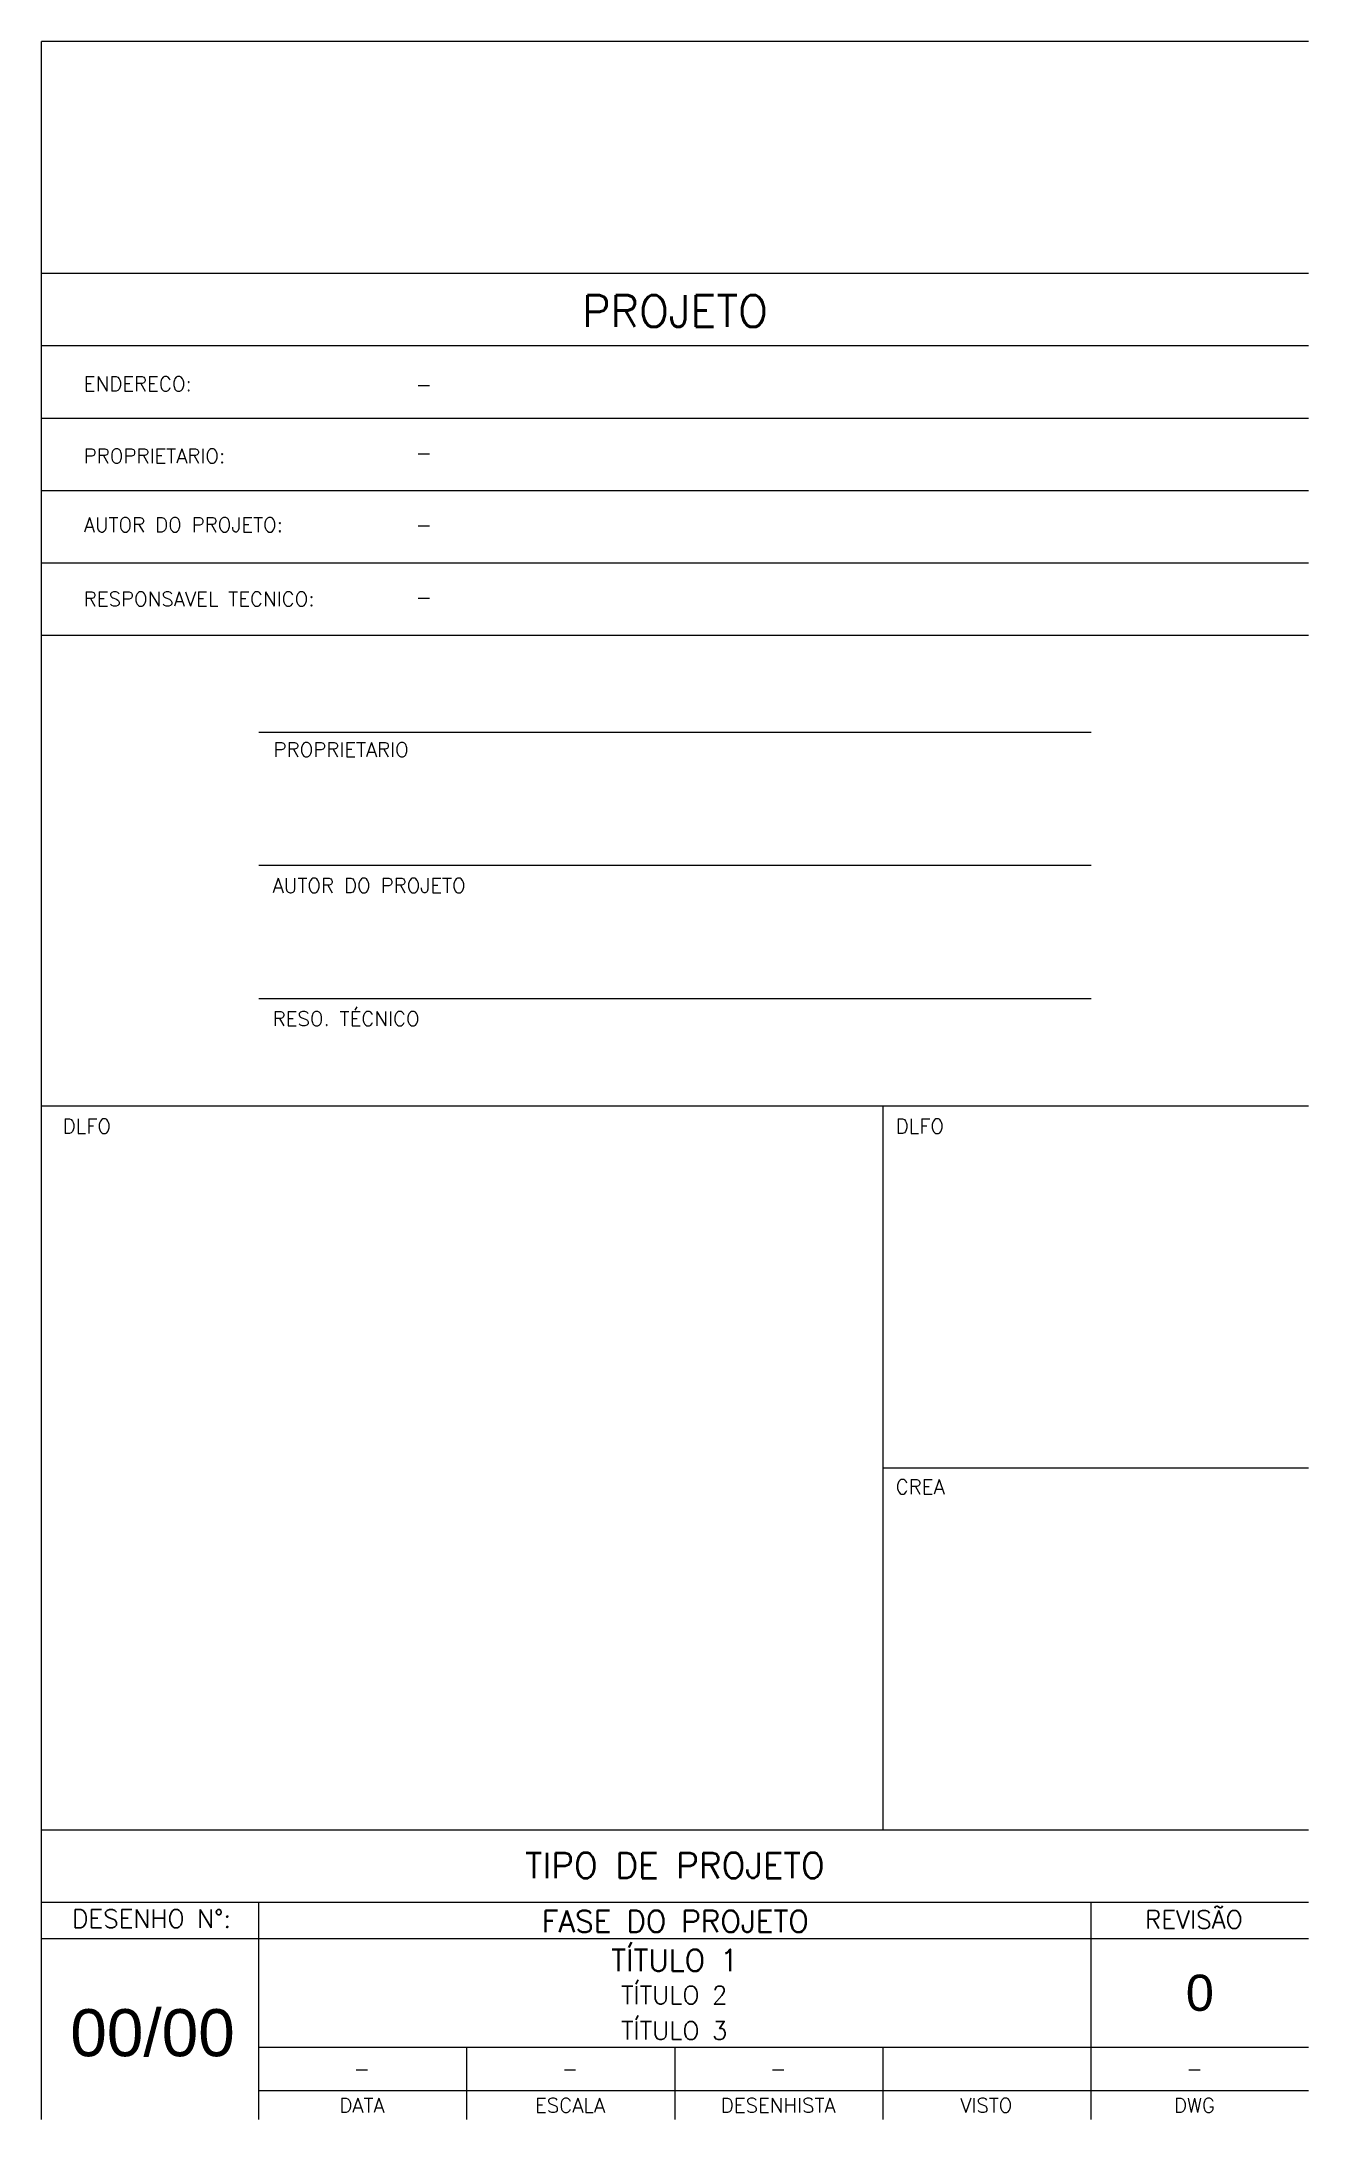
# Model space of a CAD drawing. Header units: millimetres. Extents: x 1271.4 to 1288.9, y -627.2 to -598.5.
import ezdxf
from ezdxf.enums import TextEntityAlignment as Align

# ---------------------------------------------------------------- set-up
doc = ezdxf.new("R2010")
doc.units = ezdxf.units.MM
doc.header["$LTSCALE"] = 10
doc.layers.add('FOLHA', color=7, linetype='Continuous')
doc.styles.add('FOLHA_ARIAL', font='ARIAL.TTF')
doc.styles.add('r100', font='romans.shx')
doc.styles.add('r120', font='romans.shx')
doc.styles.add('r140', font='romans.shx')
doc.styles.add('r175', font='romans.shx')
doc.styles.add('r80', font='romans.shx')

msp = doc.modelspace()

# ---------------------------------------------------------------- linework, layer by layer
at = {"layer": 'FOLHA', "color": 2}
for p, q in [((1288.907, -598.531), (1271.407, -598.531)), ((1271.407, -601.731), (1271.407, -598.531)), ((1271.407, -602.731), (1288.907, -602.731)), ((1271.407, -603.731), (1288.907, -603.731)), ((1271.407, -604.731), (1288.907, -604.731)), ((1271.407, -605.731), (1288.907, -605.731)), ((1271.407, -623.231), (1271.407, -606.731)), ((1274.406, -608.068), (1285.906, -608.068)), ((1274.406, -609.908), (1285.906, -609.908)), ((1274.406, -611.749), (1285.906, -611.749)), ((1271.407, -613.231), (1288.907, -613.231)), ((1283.032, -623.231), (1283.032, -613.231)), ((1283.032, -618.231), (1288.907, -618.231)), ((1274.407, -624.731), (1274.407, -624.231)), ((1285.907, -624.731), (1285.907, -624.231)), ((1271.407, -624.731), (1274.407, -624.731)), ((1285.907, -624.731), (1288.907, -624.731)), ((1274.407, -627.231), (1274.407, -626.231)), ((1277.282, -627.231), (1277.282, -626.231)), ((1280.157, -627.231), (1280.157, -626.231)), ((1283.032, -627.231), (1283.032, -626.231)), ((1285.907, -626.231), (1288.907, -626.231)), ((1285.907, -627.231), (1285.907, -626.231)), ((1274.407, -626.831), (1288.907, -626.831))]:
    msp.add_line(p, q, dxfattribs=at)
at = {"layer": 'FOLHA', "color": 6}
for p, q in [((1271.407, -601.731), (1288.907, -601.731)), ((1271.407, -606.731), (1271.407, -601.731)), ((1271.407, -606.731), (1288.907, -606.731)), ((1271.407, -623.231), (1288.907, -623.231)), ((1271.407, -627.231), (1271.407, -623.231)), ((1271.407, -624.231), (1288.907, -624.231))]:
    msp.add_line(p, q, dxfattribs=at)
at = {"layer": 'FOLHA', "color": 4}
for p, q in [((1274.407, -624.731), (1285.907, -624.731)), ((1274.407, -626.231), (1274.407, -624.731)), ((1285.907, -626.231), (1285.907, -624.731)), ((1274.407, -626.231), (1285.907, -626.231))]:
    msp.add_line(p, q, dxfattribs=at)
at = {"layer": 'FOLHA'}
msp.add_line((1280.157, -627.231), (1280.157, -626.231), dxfattribs=at)

# ---------------------------------------------------------------- texts
at = {"layer": 'FOLHA', "color": 6}
for s, height, style, p in [('PROJETO', 0.4375, 'r175', (1280.156, -602.254)), ('TIPO DE PROJETO', 0.35, 'r140', (1280.155, -623.722))]:
    msp.add_text(s, height=height, dxfattribs=dict(at, style=style)).set_placement(p, align=Align.MIDDLE)
at = {"layer": 'FOLHA', "color": 3, "style": 'r80'}
for s, p in [('ENDERECO:', (1271.99, -603.359)), ('-', (1276.577, -603.368)), ('PROPRIETARIO:', (1271.99, -604.355)), ('-', (1276.577, -604.312)), ('AUTOR DO PROJETO:', (1271.99, -605.305)), ('-', (1276.577, -605.305)), ('RESPONSAVEL TECNICO:', (1271.99, -606.33)), ('-', (1276.577, -606.305)), ('PROPRIETARIO', (1274.611, -608.411)), ('AUTOR DO PROJETO', (1274.599, -610.288)), ('RESO. TÉCNICO', (1274.599, -612.128)), ('DLFO', (1271.698, -613.612)), ('DLFO', (1283.205, -613.612)), ('CREA', (1283.205, -618.593))]:
    msp.add_text(s, height=0.2, dxfattribs=at).set_placement(p)
at = {"layer": 'FOLHA', "color": 3, "style": 'r100'}
for s, p in [('DESENHO N%%d:', (1272.928, -624.583)), ('REVISÃO', (1287.324, -624.594)), ('TÍTULO 2', (1280.147, -625.638)), ('TÍTULO 3', (1280.147, -626.128))]:
    msp.add_text(s, height=0.25, dxfattribs=at).set_placement(p, align=Align.CENTER)
at = {"layer": 'FOLHA', "color": 4}
for s, height, style, p in [('FASE DO PROJETO', 0.3, 'r120', (1280.16, -624.494)), ('0', 0.5, 'FOLHA_ARIAL', (1287.407, -625.481)), ('00/00', 0.65, 'FOLHA_ARIAL', (1272.94, -626.02))]:
    msp.add_text(s, height=height, dxfattribs=dict(at, style=style)).set_placement(p, align=Align.MIDDLE)
at = {"layer": 'FOLHA', "color": 4, "style": 'r120'}
msp.add_text('TÍTULO 1', height=0.3, dxfattribs=at).set_placement((1280.155, -625.183), align=Align.CENTER)
at = {"layer": 'FOLHA', "color": 2, "style": 'r80'}
for p in [(1275.832, -626.531), (1278.707, -626.531), (1281.582, -626.531), (1287.332, -626.531)]:
    msp.add_text('-', height=0.2, dxfattribs=at).set_placement(p, align=Align.MIDDLE)
for s, p in [('DATA', (1275.832, -627.135)), ('ESCALA', (1278.707, -627.135)), ('DESENHISTA', (1281.582, -627.135)), ('VISTO', (1284.457, -627.135)), ('DWG', (1287.332, -627.135))]:
    msp.add_text(s, height=0.2, dxfattribs=at).set_placement(p, align=Align.CENTER)

doc.saveas('drawing.dxf')
